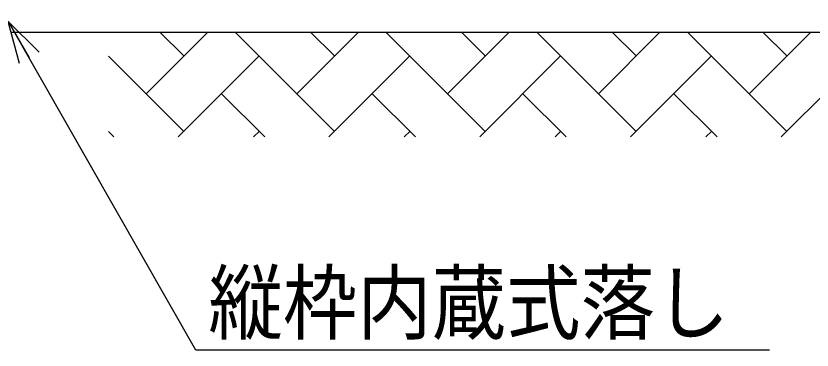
# Model space of a CAD drawing. Units: millimetres, scale not verified. Extents: x -4455 to 4455, y -3150 to 3150.
# Drawn here: x 1439 to 2197, y -1175 to -857 of the extents above; entities that cross this region are included whole.
import ezdxf
from ezdxf.enums import TextEntityAlignment as Align

# ---------------------------------------------------------------- set-up
doc = ezdxf.new("R2010")
doc.units = ezdxf.units.MM
doc.header["$LTSCALE"] = 20
for name, color, linetype, lineweight in [('0-4_外形線', 7, 'Continuous', 25), ('0-6_寸法', 4, 'Continuous', 25), ('0-F_ハッチング', 4, 'Continuous', 25), ('1-7_LAYER12', 3, 'Continuous', 25)]:
    doc.layers.add(name, color=color, linetype=linetype, lineweight=lineweight)
doc.styles.add('ＭＳ ゴシック', font='')
doc.styles.get('ＭＳ ゴシック').set_extended_font_data('MS Gothic')

# ---------------------------------------------------------------- blocks, each defined once
blk = doc.blocks.new('_Open30')
at = {"layer": '0-6_寸法'}
blk.add_line((0, 0), (-20, 0), dxfattribs=at)
blk.add_lwpolyline([(-20, 5.36), (0, 0), (-20, -5.36)], dxfattribs=at)

msp = doc.modelspace()

# ---------------------------------------------------------------- linework, layer by layer
at = {"layer": '0-4_外形線'}
msp.add_line((1433.32, -872.29), (2462.82, -872.29), dxfattribs=at)
at = {"layer": '0-F_ハッチング'}
for p, q in [((1562.67, -931.04), (1621.42, -872.29)), ((1598.59, -895.11), (1575.77, -872.29)), ((1742.28, -966.96), (1647.61, -872.29)), ((1706.36, -931.04), (1765.1, -872.29)), ((1742.28, -895.11), (1719.45, -872.29)), ((1885.96, -966.96), (1791.29, -872.29)), ((1850.04, -931.04), (1908.79, -872.29)), ((1885.96, -895.11), (1863.14, -872.29)), ((2029.65, -966.96), (1934.98, -872.29)), ((1993.72, -931.04), (2052.47, -872.29)), ((2029.65, -895.11), (2006.82, -872.29)), ((2173.33, -966.96), (2078.66, -872.29)), ((2137.41, -931.04), (2196.15, -872.29)), ((2173.33, -895.11), (2150.5, -872.29)), ((1598.59, -966.96), (1526.82, -895.18)), ((1593.26, -972.29), (1670.44, -895.11)), ((1736.94, -972.29), (1814.12, -895.11)), ((1880.63, -972.29), (1957.8, -895.11)), ((2024.31, -972.29), (2101.49, -895.11)), ((2168, -972.29), (2245.17, -895.11)), ((1675.77, -972.29), (1634.51, -931.04)), ((1819.45, -972.29), (1778.2, -931.04)), ((1963.14, -972.29), (1921.88, -931.04)), ((2106.82, -972.29), (2065.57, -931.04)), ((1532.08, -972.29), (1526.82, -967.02)), ((1665.1, -972.29), (1670.44, -966.96)), ((1808.79, -972.29), (1814.12, -966.96)), ((1952.47, -972.29), (1957.8, -966.96)), ((2096.15, -972.29), (2101.49, -966.96))]:
    msp.add_line(p, q, dxfattribs=at)
at = {"layer": '1-7_LAYER12', "color": 7}
msp.add_lwpolyline([(2156.72, -1175.4), (1610.12, -1175.4), (1432.35, -864.02)], dxfattribs=at)

# ---------------------------------------------------------------- block references
at = {"layer": '1-7_LAYER12', "xscale": 2, "yscale": 2, "rotation": 120}
msp.add_blockref('_Open30', (1431.35, -862.29), dxfattribs=at)

# ---------------------------------------------------------------- texts
at = {"layer": '1-7_LAYER12', "style": 'ＭＳ ゴシック', "width": 0.9}
msp.add_text('縦枠内蔵式落し', height=57.77, dxfattribs=at).set_placement((1622.12, -1176.5), align=Align.BOTTOM_LEFT)

doc.saveas('drawing.dxf')
